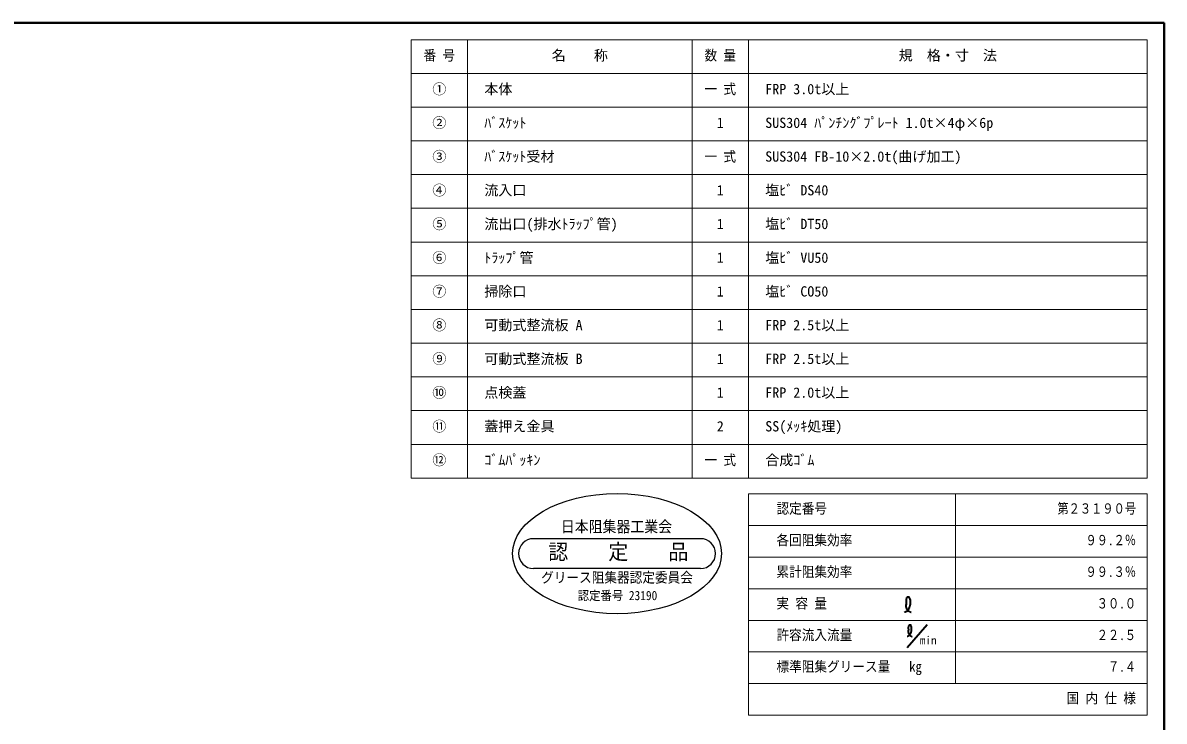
# Model space of a CAD drawing. Units: millimetres at full size, sheet at 1:5; details may follow other scales. Extents: x -1060 to 965, y -710 to 695.
# Drawn here: x -51 to 965, y 74 to 695 of the extents above; entities that cross this region are included whole.
import ezdxf
from ezdxf.enums import TextEntityAlignment as Align

# ---------------------------------------------------------------- set-up
doc = ezdxf.new("R2010")
doc.units = ezdxf.units.MM
doc.header["$LTSCALE"] = 5
doc.layers.add('0-0____1', color=7, linetype='Continuous', lineweight=18)
doc.styles.add('ＭＳ ゴシック', font='')
doc.styles.get('ＭＳ ゴシック').set_extended_font_data('MS Gothic')

msp = doc.modelspace()

# ---------------------------------------------------------------- linework, layer by layer
at = {"layer": '0-0____1', "color": 1, "lineweight": 40}
for p, q in [((965.048, 695.289), (-1059.952, 695.289)), ((965.048, -709.711), (965.048, 695.289))]:
    msp.add_line(p, q, dxfattribs=at)
at = {"layer": '0-0____1', "color": 3}
for p, q in [((295.048, 290.289), (295.048, 680.289)), ((950.048, 680.289), (295.048, 680.289)), ((345.048, 290.289), (345.048, 680.289)), ((545.048, 290.289), (545.048, 680.289)), ((595.048, 290.289), (595.048, 680.289)), ((950.048, 290.289), (950.048, 680.289)), ((950.048, 650.289), (295.048, 650.289)), ((950.048, 620.289), (295.048, 620.289)), ((950.048, 590.289), (295.048, 590.289)), ((950.048, 560.289), (295.048, 560.289)), ((950.048, 530.289), (295.048, 530.289)), ((950.048, 500.289), (295.048, 500.289)), ((950.048, 470.289), (295.048, 470.289)), ((950.048, 440.289), (295.048, 440.289)), ((950.048, 410.289), (295.048, 410.289)), ((950.048, 380.289), (295.048, 380.289)), ((950.048, 350.289), (295.048, 350.289)), ((950.048, 320.289), (295.048, 320.289)), ((950.048, 290.289), (295.048, 290.289)), ((595.048, 79.351), (595.048, 276.226)), ((950.048, 276.226), (595.048, 276.226)), ((779.423, 276.226), (779.423, 107.476)), ((950.048, 79.351), (950.048, 276.226)), ((950.048, 248.101), (595.048, 248.101)), ((950.048, 219.976), (595.048, 219.976)), ((950.048, 191.851), (595.048, 191.851)), ((950.048, 163.726), (595.048, 163.726)), ((950.048, 135.601), (595.048, 135.601)), ((950.048, 107.476), (595.048, 107.476)), ((950.048, 79.351), (595.048, 79.351))]:
    msp.add_line(p, q, dxfattribs=at)
at = {"layer": '0-0____1', "color": 5, "lineweight": 25}
for p, q in [((552.548, 236.382), (403.798, 236.382)), ((552.548, 209.82), (403.798, 209.82))]:
    msp.add_line(p, q, dxfattribs=at)
at = {"layer": '0-0____1', "color": 134, "lineweight": 35}
for p, q in [((754.117, 159.878), (736.44, 139.142)), ((737.328, 154.195), (737.311, 153.637)), ((737.311, 153.637), (737.332, 153.086)), ((737.362, 154.754), (737.328, 154.195)), ((737.332, 153.086), (737.411, 152.547)), ((737.374, 157.662), (737.355, 157.286)), ((737.355, 157.286), (737.355, 156.919)), ((737.355, 156.919), (737.368, 156.557)), ((737.391, 155.309), (737.362, 154.754)), ((737.368, 156.557), (737.384, 156.198)), ((737.398, 157.885), (737.374, 157.662)), ((737.384, 156.198), (737.396, 155.838)), ((737.398, 155.628), (737.391, 155.309)), ((737.396, 155.838), (737.398, 155.628)), ((737.422, 158.053), (737.398, 157.885)), ((737.411, 152.547), (737.492, 152.243)), ((737.482, 158.344), (737.422, 158.053)), ((737.566, 158.624), (737.482, 158.344)), ((737.681, 158.885), (737.566, 158.624)), ((737.831, 159.115), (737.681, 158.885)), ((738.02, 159.303), (737.831, 159.115)), ((738.15, 159.389), (738.02, 159.303)), ((738.238, 159.433), (738.15, 159.389)), ((738.4, 159.49), (738.238, 159.433)), ((738.572, 159.526), (738.4, 159.49)), ((738.748, 159.541), (738.572, 159.526)), ((738.923, 159.535), (738.748, 159.541)), ((739.092, 159.508), (738.923, 159.535)), ((739.184, 159.483), (739.092, 159.508)), ((739.435, 159.369), (739.184, 159.483)), ((739.771, 159.05), (739.435, 159.369)), ((739.561, 152.243), (739.643, 152.427)), ((739.643, 152.427), (739.776, 152.746)), ((740.005, 158.608), (739.771, 159.05)), ((739.776, 152.746), (739.898, 153.067)), ((739.898, 153.067), (740.007, 153.388)), ((740.157, 158.079), (740.005, 158.608)), ((740.007, 153.388), (740.102, 153.71)), ((740.102, 153.71), (740.181, 154.032)), ((740.247, 157.499), (740.157, 158.079)), ((740.181, 154.032), (740.219, 154.217)), ((740.219, 154.217), (740.255, 154.427)), ((740.296, 156.905), (740.247, 157.499)), ((740.255, 154.427), (740.3, 154.788)), ((740.313, 156.568), (740.296, 156.905)), ((740.3, 154.788), (740.326, 155.154)), ((740.323, 156.323), (740.313, 156.568)), ((740.335, 155.917), (740.323, 156.323)), ((740.326, 155.154), (740.337, 155.529)), ((740.337, 155.529), (740.335, 155.917)), ((736.364, 149.516), (736.576, 149.591)), ((736.576, 149.591), (736.94, 149.726)), ((736.94, 149.726), (737.296, 149.869)), ((737.296, 149.869), (737.64, 150.028)), ((737.492, 152.243), (737.542, 152.097)), ((737.542, 152.097), (737.645, 151.85)), ((737.64, 150.028), (737.966, 150.208)), ((737.645, 151.85), (737.767, 151.611)), ((737.767, 151.611), (737.907, 151.38)), ((737.907, 151.38), (738.062, 151.158)), ((737.966, 150.208), (738.269, 150.415)), ((738.062, 151.158), (738.233, 150.948)), ((738.233, 150.948), (738.338, 150.832)), ((738.269, 150.415), (738.432, 150.55)), ((738.338, 150.832), (738.418, 150.75)), ((738.418, 150.75), (738.56, 150.614)), ((738.432, 150.55), (738.568, 150.679)), ((738.56, 150.614), (738.708, 150.485)), ((738.568, 150.679), (738.784, 150.921)), ((738.708, 150.485), (738.861, 150.363)), ((738.784, 150.921), (738.981, 151.184)), ((738.861, 150.363), (739.019, 150.248)), ((738.981, 151.184), (739.161, 151.465)), ((739.019, 150.248), (739.182, 150.139)), ((739.161, 151.465), (739.325, 151.76)), ((739.182, 150.139), (739.279, 150.08)), ((739.279, 150.08), (739.405, 150.006)), ((739.325, 151.76), (739.477, 152.064)), ((739.405, 150.006), (739.627, 149.887)), ((739.477, 152.064), (739.561, 152.243)), ((739.627, 149.887), (739.854, 149.776)), ((739.854, 149.776), (740.084, 149.672)), ((740.084, 149.672), (740.318, 149.573)), ((740.318, 149.573), (740.552, 149.477)), ((740.552, 149.477), (740.689, 149.422))]:
    msp.add_line(p, q, dxfattribs=at)
for points in [[(734.01, 171.113), (734.293, 171.214), (734.779, 171.393), (735.253, 171.584), (735.711, 171.796), (736.146, 172.036), (736.55, 172.312), (736.768, 172.492), (736.949, 172.664), (737.238, 172.986), (737.5, 173.338), (737.739, 173.712), (737.959, 174.105), (738.161, 174.511), (738.273, 174.749), (738.382, 174.994), (738.56, 175.42), (738.723, 175.848), (738.868, 176.277), (738.994, 176.706), (739.1, 177.134), (739.15, 177.382), (739.198, 177.661), (739.258, 178.143), (739.293, 178.631), (739.308, 179.131), (739.305, 179.649), (739.289, 180.19), (739.276, 180.516), (739.253, 180.965), (739.188, 181.758), (739.068, 182.531), (738.865, 183.236), (738.553, 183.826), (738.104, 184.251), (737.771, 184.403), (737.647, 184.436), (737.423, 184.472), (737.189, 184.48), (736.955, 184.46)], [(736.955, 184.46), (736.725, 184.412), (736.509, 184.336), (736.392, 184.278), (736.219, 184.163), (735.966, 183.912), (735.767, 183.606), (735.614, 183.258), (735.501, 182.884), (735.422, 182.496), (735.389, 182.272), (735.358, 181.974), (735.332, 181.474), (735.332, 180.984), (735.349, 180.502), (735.37, 180.023), (735.386, 179.543), (735.389, 179.263), (735.38, 178.838), (735.341, 178.097), (735.296, 177.352), (735.273, 176.608), (735.301, 175.874), (735.406, 175.156), (735.514, 174.749), (735.581, 174.555), (735.718, 174.226), (735.881, 173.907), (736.067, 173.599), (736.275, 173.303), (736.503, 173.023), (736.643, 172.868), (736.749, 172.759), (736.938, 172.577), (737.135, 172.405), (737.34, 172.242), (737.551, 172.089), (737.768, 171.945), (737.896, 171.865), (738.065, 171.767)], [(738.065, 171.767), (738.361, 171.608), (738.664, 171.461), (738.971, 171.322), (739.282, 171.19), (739.595, 171.061), (739.777, 170.988)]]:
    msp.add_lwpolyline(points, dxfattribs=at)
at = {"layer": '0-0____1', "color": 5, "lineweight": 25}
for centre, start, end in [((403.798, 223.101), 90, 270), ((552.548, 223.101), 270, 90)]:
    msp.add_arc(centre, 13.281, start, end, dxfattribs=at)
msp.add_ellipse((478.173, 223.101), major_axis=(92.969, 0), ratio=0.575, dxfattribs=at)

# ---------------------------------------------------------------- texts
at = {"layer": '0-0____1', "style": 'ＭＳ ゴシック'}
for s, height, width, p in [('番 号', 9.164, 0.9, (305.986, 659.039)), ('数 量', 9.164, 0.9, (555.986, 659.039)), ('一 式', 9.164, 0.9, (555.986, 629.039)), ('一 式', 9.164, 0.9, (555.986, 569.039)), ('一 式', 9.164, 0.9, (555.986, 299.039)), ('認定番号', 9.164, 0.9, (620.048, 255.914)), ('第２３１９０号', 9.164, 0.8, (870.048, 255.914)), ('日本阻集器工業会', 10.08, 0.9, (428.173, 239.07)), ('認\u3000\u3000定\u3000\u3000品', 13.75, 0.95, (416.923, 213.726)), ('各回阻集効率', 9.164, 0.9, (620.048, 227.789)), ('９９.２％', 9.164, 0.8, (895.048, 227.789)), ('グリース阻集器認定委員会', 9.164, 0.9, (410.673, 194.539)), ('累計阻集効率', 9.164, 0.9, (620.048, 199.664)), ('９９.３％', 9.164, 0.8, (895.048, 199.664)), ('認定番号 23190', 8.248, 0.9, (443.173, 179.226)), ('実 容 量', 9.164, 0.9, (620.048, 171.539)), ('３０.０', 9.164, 0.8, (905.048, 171.539)), ('許容流入流量', 9.164, 0.9, (620.048, 143.414)), ('２２.５', 9.164, 0.8, (905.048, 143.414)), ('標準阻集グリース量\u3000 ㎏', 9.164, 0.9, (620.048, 115.289)), ('７.４', 9.164, 0.8, (915.048, 115.289)), ('国 内 仕 様', 9.164, 0.9, (878.173, 87.164))]:
    msp.add_text(s, height=height, dxfattribs=dict(at, width=width)).set_placement(p, align=Align.BOTTOM_LEFT)
for s, height, p in [('名\u3000\u3000称', 9.164, (420.048, 659.039)), ('規\u3000格・寸\u3000法', 9.164, (728.798, 659.039)), ('①', 9.164, (313.798, 629.039)), ('本体', 9.164, (360.048, 629.039)), ('FRP 3.0t以上', 9.164, (610.048, 629.039)), ('②', 9.164, (313.798, 599.039)), ('ﾊﾞｽｹｯﾄ', 9.164, (360.048, 599.039)), ('1', 9.164, (566.923, 599.039)), ('SUS304 ﾊﾟﾝﾁﾝｸﾞﾌﾟﾚｰﾄ 1.0t×4φ×6p', 9.164, (610.048, 599.039)), ('③', 9.164, (313.798, 569.039)), ('ﾊﾞｽｹｯﾄ受材', 9.164, (360.048, 569.039)), ('SUS304 FB-10×2.0t(曲げ加工)', 9.164, (610.048, 569.039)), ('④', 9.164, (313.798, 539.039)), ('流入口', 9.164, (360.048, 539.039)), ('1', 9.164, (566.923, 539.039)), ('塩ﾋﾞ DS40', 9.164, (610.048, 539.039)), ('⑤', 9.164, (313.798, 509.039)), ('流出口(排水ﾄﾗｯﾌﾟ管)', 9.164, (360.048, 509.039)), ('1', 9.164, (566.923, 509.039)), ('塩ﾋﾞ DT50', 9.164, (610.048, 509.039)), ('⑥', 9.164, (313.798, 479.039)), ('ﾄﾗｯﾌﾟ管', 9.164, (360.048, 479.039)), ('1', 9.164, (566.923, 479.039)), ('塩ﾋﾞ VU50', 9.164, (610.048, 479.039)), ('⑦', 9.164, (313.798, 449.039)), ('掃除口', 9.164, (360.048, 449.039)), ('1', 9.164, (566.923, 449.039)), ('塩ﾋﾞ CO50', 9.164, (610.048, 449.039)), ('⑧', 9.164, (313.798, 419.039)), ('可動式整流板 A', 9.164, (360.048, 419.039)), ('1', 9.164, (566.923, 419.039)), ('FRP 2.5t以上', 9.164, (610.048, 419.039)), ('⑨', 9.164, (313.798, 389.039)), ('可動式整流板 B', 9.164, (360.048, 389.039)), ('1', 9.164, (566.923, 389.039)), ('FRP 2.5t以上', 9.164, (610.048, 389.039)), ('⑩', 9.164, (313.798, 359.039)), ('点検蓋', 9.164, (360.048, 359.039)), ('1', 9.164, (566.923, 359.039)), ('FRP 2.0t以上', 9.164, (610.048, 359.039)), ('⑪', 9.164, (313.798, 329.039)), ('蓋押え金具', 9.164, (360.048, 329.039)), ('2', 9.164, (566.923, 329.039)), ('SS(ﾒｯｷ処理)', 9.164, (610.048, 329.039)), ('⑫', 9.164, (313.798, 299.039)), ('ｺﾞﾑﾊﾟｯｷﾝ', 9.164, (360.048, 299.039)), ('合成ｺﾞﾑ', 9.164, (610.048, 299.039)), ('min', 7.331, (747.593, 140.061))]:
    msp.add_text(s, height=height, dxfattribs=at).set_placement(p, align=Align.BOTTOM_LEFT)

doc.saveas('drawing.dxf')
